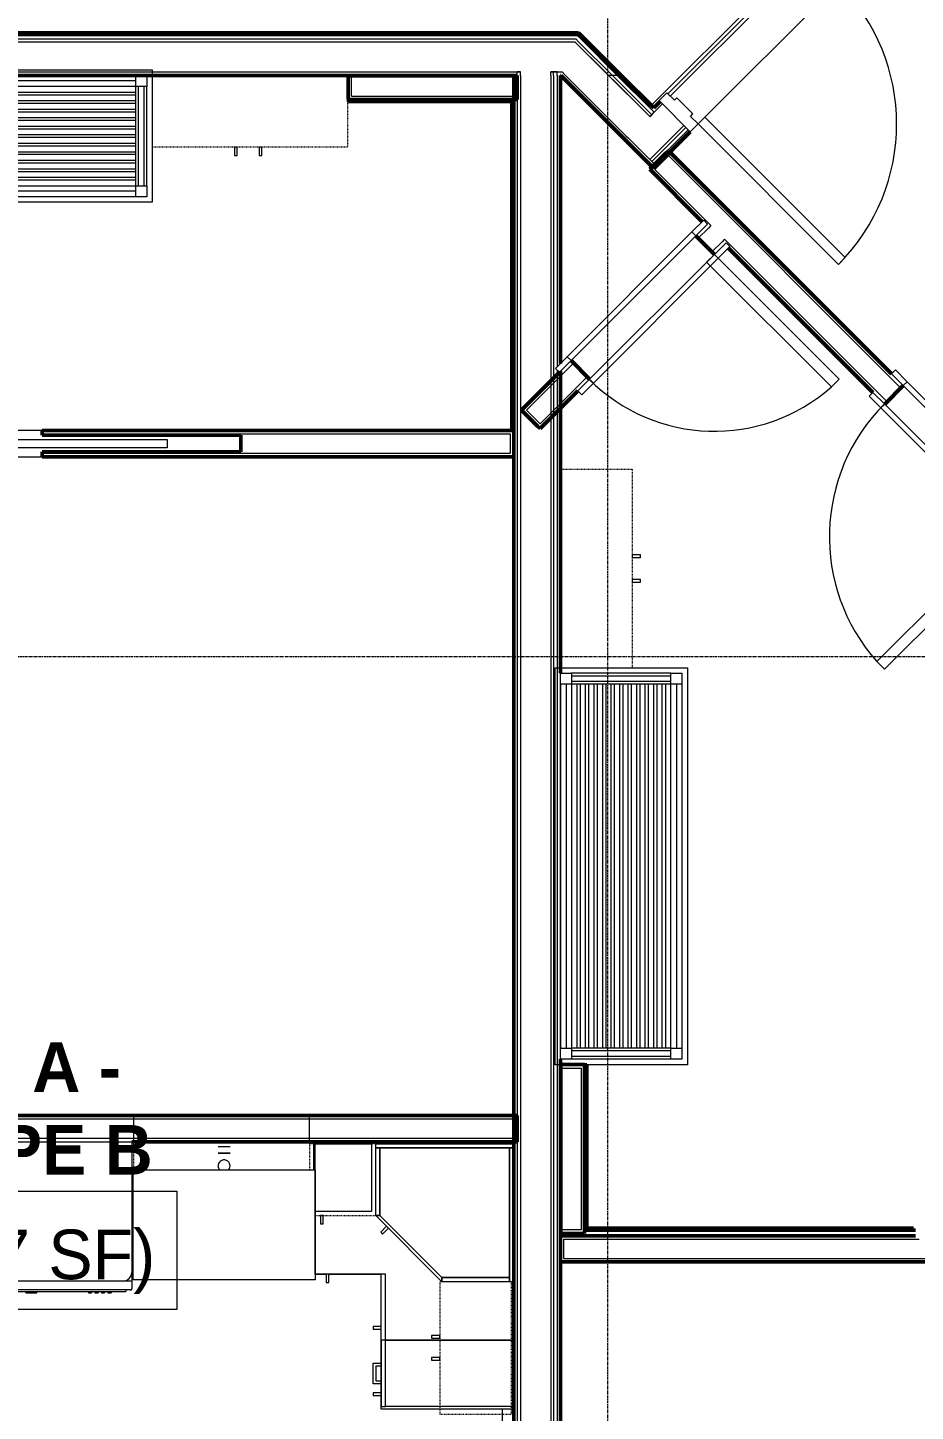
# Model space of a CAD drawing. Header units: inches. Extents: x -4235 to -464, y 9767 to 12359.
# Drawn here: x -2605.5 to -2444.6, y 11398.4 to 11649.3 of the extents above; entities that cross this region are included whole.
import ezdxf

# ---------------------------------------------------------------- set-up
doc = ezdxf.new("R2010")
doc.units = ezdxf.units.IN
doc.header["$MEASUREMENT"] = 0
doc.linetypes.add('Dash', pattern=[0.25, 0.125, -0.125])
doc.linetypes.add('Grid Line 1_2_', pattern=[0.875, 0.5, -0.125, 0.125, -0.125])
for name, color, linetype, lineweight in [('0-1', 7, 'Continuous', 5), ('0-2', 10, 'Continuous', 9), ('A-AREA-IDEN', 2, 'Continuous', 9), ('A-DOOR-1', 10, 'Continuous', 9), ('A-DOOR-2', 50, 'Continuous', 20), ('A-DOOR-FRAM-1', 10, 'Continuous', 9), ('A-DOOR-FRAM-2', 50, 'Continuous', 20), ('A-FLOR-3', 192, 'Continuous', 9), ('A-WALL-1', 7, 'Continuous', 50), ('A-WALL-2', 250, 'Continuous', 13), ('A-WALL-3', 10, 'Continuous', 9), ('A-WALL-4', 254, 'Continuous', 9), ('A-WALL-5', 113, 'Continuous', 9), ('I-WALL-1', 7, 'Continuous', 50), ('I-WALL-2', 10, 'Continuous', 9), ('I-WALL-3', 254, 'Continuous', 9), ('P-SANR-FIXT-1', 10, 'Continuous', 9), ('P-SANR-FIXT-2', 254, 'Continuous', 9), ('Q-CASE', 31, 'Continuous', 9), ('Q-CASE-1', 254, 'Continuous', 9), ('Q-CASE-2', 10, 'Continuous', 9), ('Q-CASE-3', 254, 'Dash', 9), ('Q-CASE-4', 10, 'Dash', 9), ('Q-SPCQ-1', 10, 'Continuous', 9), ('S-GRID-1', 1, 'Grid Line 1_2_', 9)]:
    doc.layers.add(name, color=color, linetype=linetype, lineweight=lineweight)
doc.styles.add('Century Gothic', font='ufonts.com_century-gothic.ttf', dxfattribs={"height": 9})
doc.styles.add('Century Gothic_B', font='GOTHICB.TTF', dxfattribs={"height": 9})

# ---------------------------------------------------------------- blocks, each defined once
blk = doc.blocks.new('Bath Vanity - Bath Vanity 72_-3150018-BACKGROUND - RCP - 2ND FLOOR')
at = {"layer": 'Q-CASE-1'}
for p, q in [((36.74, 5.75), (36.74, 5.38)), ((36.74, 5.34), (36.74, 1.01)), ((-35.26, 0), (-35.26, 1)), ((36.74, 1), (36.74, 0)), ((36.74, 0), (-35.26, 0))]:
    blk.add_line(p, q, dxfattribs=at)
at = {"layer": 'Q-CASE-2'}
for p, q in [((-35.26, 1), (-35.26, 24)), ((-35.26, 24), (36.74, 24)), ((-34.26, 21), (-34.26, 23)), ((-34.26, 23), (-32.26, 23)), ((-32.26, 23), (33.74, 23)), ((-32.26, 23), (-32.26, 21)), ((33.74, 21), (33.74, 23)), ((33.74, 23), (35.74, 23)), ((35.74, 23), (35.74, 21)), ((36.74, 24), (36.74, 5.75)), ((-34.26, 21), (-34.26, 3)), ((-32.26, 21), (-34.26, 21)), ((-33.76, 21), (-33.76, 3)), ((-32.76, 21), (-32.76, 3)), ((-32.26, 22), (33.74, 22)), ((33.74, 21), (-32.26, 21)), ((-32.26, 21), (-32.26, 3)), ((33.74, 21), (33.74, 3)), ((35.74, 21), (33.74, 21)), ((34.24, 21), (34.24, 3)), ((35.24, 21), (35.24, 3)), ((35.74, 21), (35.74, 3)), ((-32.26, 20), (33.74, 20)), ((33.74, 19.45), (-32.26, 19.45)), ((-32.26, 18.45), (33.74, 18.45)), ((33.74, 17.91), (-32.26, 17.91)), ((-32.26, 16.91), (33.74, 16.91)), ((33.74, 16.36), (-32.26, 16.36)), ((-32.26, 15.36), (33.74, 15.36)), ((33.74, 14.82), (-32.26, 14.82)), ((-32.26, 13.82), (33.74, 13.82)), ((33.74, 13.27), (-32.26, 13.27)), ((-32.26, 12.27), (33.74, 12.27)), ((33.74, 11.73), (-32.26, 11.73)), ((-32.26, 10.73), (33.74, 10.73)), ((33.74, 10.18), (-32.26, 10.18)), ((-32.26, 9.18), (33.74, 9.18)), ((33.74, 8.64), (-32.26, 8.64)), ((-32.26, 7.64), (33.74, 7.64)), ((33.74, 7.09), (-32.26, 7.09)), ((-32.26, 6.09), (33.74, 6.09)), ((33.74, 5.55), (-32.26, 5.55)), ((-34.26, 1), (-34.26, 3)), ((-34.26, 3), (-32.26, 3)), ((-32.26, 4.55), (33.74, 4.55)), ((33.74, 4), (-32.26, 4)), ((-32.26, 3), (33.74, 3)), ((-32.26, 3), (-32.26, 1)), ((33.74, 1), (33.74, 3)), ((33.74, 3), (35.74, 3)), ((35.74, 3), (35.74, 1)), ((-32.26, 1), (-34.26, 1)), ((-32.26, 2), (33.74, 2)), ((-32.26, 1), (33.74, 1)), ((35.74, 1), (33.74, 1))]:
    blk.add_line(p, q, dxfattribs=at)
blk = doc.blocks.new('SWING - SINGLE - FLUSH - 2-10 x 6-8 - PRIVACY-3199405-BACKGROUND - RCP - 2ND FLOOR')
at = {"layer": 'A-DOOR-1'}
blk.add_arc((17, -2.37), 34.07, 180, 266.6343, dxfattribs=at)
at = {"layer": 'A-DOOR-2'}
for p, q in [((15, -2.37), (15, -36.38)), ((17, -2.37), (15, -2.37)), ((17, -2.37), (17, -36.38)), ((17, -36.38), (15, -36.38))]:
    blk.add_line(p, q, dxfattribs=at)
at = {"layer": 'A-DOOR-FRAM-1'}
for p, q in [((-17, 3.38), (-20, 3.38)), ((-20, 3.38), (-20, 2.38)), ((17, 3.38), (-17, 3.38)), ((-17, 3.38), (-17, 2.38)), ((20, 3.38), (17, 3.38)), ((17, 3.38), (17, 2.38)), ((20, 3.38), (20, 2.38)), ((-20, 2.38), (-17, 2.38)), ((-17, 2.38), (17, 2.38)), ((17, 2.38), (20, 2.38)), ((-17, -2.37), (-20, -2.37)), ((-20, -3.37), (-20, -2.37)), ((17, -2.37), (-17, -2.37)), ((-17, -3.37), (-17, -2.37)), ((20, -2.37), (17, -2.37)), ((17, -3.37), (17, -2.37)), ((20, -3.37), (20, -2.37)), ((-20, -3.37), (-17, -3.37)), ((-17, -3.37), (17, -3.37)), ((17, -3.37), (20, -3.37))]:
    blk.add_line(p, q, dxfattribs=at)
blk = doc.blocks.new('SWING - SINGLE - FLUSH - 2-8 x 6-8 - PASSAGE-3199418-BACKGROUND - RCP - 2ND FLOOR')
at = {"layer": 'A-DOOR-1'}
blk.add_arc((16, -2.37), 32.07, 180, 266.4241, dxfattribs=at)
at = {"layer": 'A-DOOR-2'}
for p, q in [((14, -2.37), (14, -34.38)), ((16, -2.37), (14, -2.37)), ((16, -2.37), (16, -34.38)), ((16, -34.38), (14, -34.38))]:
    blk.add_line(p, q, dxfattribs=at)
at = {"layer": 'A-DOOR-FRAM-1'}
for p, q in [((-16, 3.38), (-19, 3.38)), ((-19, 3.38), (-19, 2.38)), ((16, 3.38), (-16, 3.38)), ((-16, 3.38), (-16, 2.38)), ((19, 3.38), (16, 3.38)), ((16, 3.38), (16, 2.38)), ((19, 3.38), (19, 2.38)), ((-19, 2.38), (-16, 2.38)), ((-16, 2.38), (16, 2.38)), ((16, 2.38), (19, 2.38)), ((-16, -2.37), (-19, -2.37)), ((-19, -3.37), (-19, -2.37)), ((16, -2.37), (-16, -2.37)), ((-16, -3.37), (-16, -2.37)), ((19, -2.37), (16, -2.37)), ((16, -3.37), (16, -2.37)), ((19, -3.37), (19, -2.37)), ((-19, -3.37), (-16, -3.37)), ((-16, -3.37), (16, -3.37)), ((16, -3.37), (19, -3.37))]:
    blk.add_line(p, q, dxfattribs=at)
blk = doc.blocks.new('300 Series Wall Hung Cabinet_326 - 36_-V79-BACKGROUND - RCP - 2ND FLOOR')
at = {"layer": 'Q-CASE-2'}
for p, q in [((-2.01, 14.69), (-2.5, 14.69)), ((-2.5, 14.69), (-2.5, 13.19)), ((-2.5, 13.19), (-2.01, 13.19)), ((-2.01, 13.19), (-2.01, 14.69)), ((2.49, 14.69), (2, 14.69)), ((2, 14.69), (2, 13.19)), ((2, 13.19), (2.49, 13.19)), ((2.49, 13.19), (2.49, 14.69))]:
    blk.add_line(p, q, dxfattribs=at)
at = {"layer": 'Q-CASE-3'}
blk.add_line((18, 0.19), (-18, 0.19), dxfattribs=at)
at = {"layer": 'Q-CASE-4'}
for p, q in [((-18, 0.19), (-18, 13.19)), ((-18, 13.19), (18, 13.19))]:
    blk.add_line(p, q, dxfattribs=at)
blk = doc.blocks.new('POCKET - FLUSH - 2-10 x 6-8-2882530-BACKGROUND - RCP - 2ND FLOOR')
at = {"layer": 'A-DOOR-2'}
for p, q in [((-39.67, -0.75), (-39.67, 0.75)), ((-39.67, 0.75), (-5.67, 0.75)), ((-5.67, 0.75), (-5.67, -0.75)), ((-5.67, -0.75), (-39.67, -0.75))]:
    blk.add_line(p, q, dxfattribs=at)
blk = doc.blocks.new('Range - 24_ x 30_-2806124-BACKGROUND - RCP - 2ND FLOOR')
at = {"layer": 'Q-SPCQ-1'}
blk.add_line((0, -22), (30, -22), dxfattribs=at)
for centre, radius, start, end in [((6.5, -6), 3.5, 360, 180), ((23.5, -6), 3, 0, 180), ((6.5, -6), 3.5, 180, 0), ((23.5, -6), 3, 180, 0), ((6.5, -16), 4.5, 0, 180), ((23.5, -16), 3, 360, 180), ((6.5, -16), 4.5, 180, 0), ((23.5, -16), 3, 180, 0)]:
    blk.add_arc(centre, radius, start, end, dxfattribs=at)
blk = doc.blocks.new('Dishwasher_15404 - 34_ counter-547918-BACKGROUND - RCP - 2ND FLOOR')
at = {"layer": 'Q-SPCQ-1'}
for p, q in [((0, 24), (23.68, 24)), ((0, 0), (0, 24)), ((23.68, 24), (25.25, 24)), ((25.25, 24), (26.68, 24)), ((25.25, 24), (25.25, 22.43)), ((26.87, 23.8), (26.87, 0.2)), ((26.87, 22.91), (27.12, 22.91)), ((27.12, 21.39), (27.12, 22.91)), ((25.25, 22.43), (25.25, 1.57)), ((27.12, 20.19), (27.12, 21.39)), ((27.12, 20.28), (27.37, 20.28)), ((27.12, 3.81), (27.12, 20.19)), ((27.37, 19.69), (27.37, 20.28)), ((27.12, 19.69), (27.37, 19.69)), ((27.12, 19.1), (27.37, 19.1)), ((27.12, 18.51), (27.37, 18.51)), ((27.12, 17.92), (27.37, 17.92)), ((27.37, 17.33), (27.37, 17.92)), ((27.37, 18.51), (27.37, 19.1)), ((27.12, 17.33), (27.37, 17.33)), ((27.12, 16.74), (27.37, 16.74)), ((27.12, 16.15), (27.37, 16.15)), ((27.37, 16.15), (27.37, 16.74)), ((27.37, 6.79), (27.12, 6.79)), ((27.37, 5.81), (27.37, 6.79)), ((27.37, 4.82), (27.37, 5.81)), ((27.12, 4.82), (27.37, 4.82)), ((27.12, 2.61), (27.12, 3.81)), ((27.12, 1.09), (27.12, 2.61)), ((23.68, 0), (0, 0)), ((25.25, 1.57), (25.25, 0)), ((26.87, 1.09), (27.12, 1.09)), ((25.25, 0), (23.68, 0)), ((26.68, 0), (25.25, 0))]:
    blk.add_line(p, q, dxfattribs=at)
for centre, radius, start, end in [((23.68, 22.43), 1.57, 360, 90), ((23.68, 22.43), 1.57, 32.077, 42.3359), ((23.68, 22.43), 1.57, 17.8182, 27.5266), ((23.68, 22.43), 1.57, 360, 13.6425), ((26.68, 23.8), 0.197, 360, 90), ((23.68, 1.57), 1.57, 270, 360), ((23.68, 1.57), 1.57, 317.6641, 327.923), ((23.68, 1.57), 1.57, 332.4734, 342.1818), ((23.68, 1.57), 1.57, 346.3575, 360), ((26.68, 0.2), 0.197, 270, 360), ((26.68, 0.2), 0.197, 270, 345)]:
    blk.add_arc(centre, radius, start, end, dxfattribs=at)
blk = doc.blocks.new('Single Door 1 Drawer 211 - 211 Base Cabinet Single Door1 Drawer 12_-2706434-BACKGROUND - RCP - 2ND FLOOR')
at = {"layer": 'Q-CASE-2'}
for p, q in [((-11.26, -23.25), (-11.26, 0)), ((-11.26, 0), (0.74, 0)), ((0.74, 0), (0.74, -23.25)), ((-11.26, -23.25), (-11.26, -24)), ((0.74, -23.25), (-11.26, -23.25)), ((-11.26, -24), (0.74, -24)), ((-6.64, -24), (-7.14, -24)), ((-7.14, -25.5), (-7.14, -24)), ((-6.64, -25), (-6.64, -24)), ((-6.64, -25), (-3.89, -25)), ((-3.89, -25), (-3.89, -24)), ((-3.89, -24), (-3.39, -24)), ((-3.39, -24), (-3.39, -25.5)), ((-1.27, -24), (-1.76, -24)), ((-1.76, -24), (-1.76, -25.5)), ((-1.27, -25.5), (-1.27, -24)), ((0.74, -24), (0.74, -23.25)), ((-3.39, -25.5), (-7.14, -25.5)), ((-1.76, -25.5), (-1.27, -25.5))]:
    blk.add_line(p, q, dxfattribs=at)
blk = doc.blocks.new('Base Cabinet Corner 197 - Base Cabinet Corner 197-2565125-BACKGROUND - RCP - 2ND FLOOR')
at = {"layer": 'Q-CASE-2'}
for p, q in [((-23.26, 0), (12.74, 0)), ((-23.26, -36), (-23.26, 0)), ((12.74, 0), (12.74, -24)), ((0.74, -23.25), (0.74, -36)), ((12.74, -23.25), (0.74, -23.25)), ((0.74, -23.25), (0.74, -24)), ((0.74, -24), (0.74, -36)), ((12.74, -24), (0.74, -24)), ((10.73, -24), (10.24, -24)), ((10.24, -24), (10.24, -25.5)), ((10.73, -25.5), (10.73, -24)), ((10.24, -25.5), (10.73, -25.5)), ((2.23, -33.51), (0.73, -33.51)), ((0.73, -33.51), (0.73, -34)), ((0.73, -34), (2.23, -34)), ((2.23, -34), (2.23, -33.51)), ((0.74, -36), (-23.26, -36))]:
    blk.add_line(p, q, dxfattribs=at)
blk = doc.blocks.new('308 - 308 x 24_-V115-BACKGROUND - RCP - 2ND FLOOR')
at = {"layer": 'Q-CASE'}
for p, q in [((0, -25.19), (-12, -13.19)), ((-12, -13.19), (-11.25, -13.19)), ((-11.25, -13.19), (0, -24.44)), ((0, -24.44), (0, -25.19))]:
    blk.add_line(p, q, dxfattribs=at)
at = {"layer": 'Q-CASE-1'}
for p, q in [((-12, -0.94), (-12, -0.19)), ((-12, -3.31), (-12, -0.94)), ((-12, -0.94), (-11.25, -0.94)), ((12.62, -0.94), (-12, -0.94)), ((-11.25, -3.2), (-11.25, -0.94)), ((-11.25, -0.94), (12.25, -0.94)), ((-11.25, -0.94), (-11.25, -3.2)), ((12.25, -0.94), (12.25, -24.44)), ((12.25, -25.19), (12.25, -0.94)), ((12.25, -0.94), (12.62, -0.94)), ((-12, -13.19), (-12, -3.33)), ((-11.25, -13.19), (-11.25, -3.27)), ((-11.25, -3.27), (-11.25, -13.19)), ((-11.25, -13.19), (-12, -13.19)), ((0, -24.44), (-11.25, -13.19)), ((-10.05, -15.14), (-11.11, -16.2)), ((-11.11, -16.2), (-10.76, -16.55)), ((-10.76, -16.55), (-9.7, -15.49)), ((12.25, -24.44), (0, -24.44)), ((0, -25.19), (0, -24.44)), ((0, -24.44), (12.25, -24.44)), ((12.25, -24.44), (12.25, -25.19)), ((12.25, -25.19), (0, -25.19)), ((12.62, -25.19), (12.25, -25.19))]:
    blk.add_line(p, q, dxfattribs=at)
at = {"layer": 'Q-CASE-2'}
for p, q in [((-12, -0.19), (10.32, -0.19)), ((10.37, -0.19), (12.62, -0.19)), ((12.62, -0.19), (13, -0.19)), ((12.62, -0.94), (13, -0.94)), ((13, -0.94), (12.62, -0.94)), ((13, -0.19), (13, -0.94)), ((13, -0.94), (13, -25.19)), ((13, -25.19), (12.62, -25.19))]:
    blk.add_line(p, q, dxfattribs=at)
blk = doc.blocks.new('300 Series Wall Hung Cabinet_302 - 24_ X 24_-2588623-BACKGROUND - RCP - 2ND FLOOR')
at = {"layer": 'Q-CASE-3'}
for p, q in [((12, -4.87), (12, -0.19)), ((11.6, -13.19), (11.85, -13.19))]:
    blk.add_line(p, q, dxfattribs=at)
at = {"layer": 'Q-CASE-4'}
blk.add_line((12, -0.19), (11.6, -0.19), dxfattribs=at)
blk = doc.blocks.new('300 Series Wall Hung Cabinet_301 - 12_ x 24_-2732593-BACKGROUND - RCP - 2ND FLOOR')
at = {"layer": 'Q-CASE-1'}
for p, q in [((-5.25, -4.87), (-5.25, -0.19)), ((5.25, -0.19), (5.25, -3.41)), ((5.25, -3.44), (5.25, -12.44)), ((5.25, -12.44), (-5, -12.44)), ((-3.51, -13.19), (-4, -13.19)), ((-4, -13.19), (-4, -14.69)), ((-4, -14.69), (-3.51, -14.69)), ((-3.51, -14.69), (-3.51, -13.19))]:
    blk.add_line(p, q, dxfattribs=at)
at = {"layer": 'Q-CASE-2'}
blk.add_line((-5.25, -0.19), (5.25, -0.19), dxfattribs=at)
at = {"layer": 'Q-CASE-3'}
for p, q in [((-6, -0.19), (-6, -4.87)), ((6, -3.31), (6, -0.19)), ((6, -13.19), (6, -3.33)), ((-5, -13.19), (6, -13.19))]:
    blk.add_line(p, q, dxfattribs=at)
at = {"layer": 'Q-CASE-4'}
blk.add_line((6, -0.19), (-6, -0.19), dxfattribs=at)
blk = doc.blocks.new('kitchen_faucet_14143 - kitchen_faucet_14143-V116-BACKGROUND - RCP - 2ND FLOOR')
at = {"layer": 'P-SANR-FIXT-2'}
for p, q in [((2.26, 0.94), (2.26, 1.08)), ((2.26, 0.54), (2.26, 0.94)), ((2.26, 0), (2.26, 0.54)), ((2.34, 1.08), (2.34, -1.08)), ((3.44, 0.94), (3.44, 1.08)), ((3.44, -1.08), (3.44, 0.94)), ((2.26, -1.08), (2.26, 0))]:
    blk.add_line(p, q, dxfattribs=at)
for start, end in [(30, 130.3805), (0, 30), (345, 360), (229.6195, 285), (285.1305, 315), (315, 345)]:
    blk.add_arc((0, 0), 1.08, start, end, dxfattribs=at)
blk = doc.blocks.new('Stainless Steel Farmhous Kitchen Sink - Stainless Steel Farmhous Kitchen Sink-2443921-BACKGROUND - RCP - 2ND FLOOR')
at = {"layer": 'P-SANR-FIXT-1'}
for p, q in [((-33, -22.2), (-33, -2.25)), ((-33, -2.25), (0, -2.25)), ((0, -2.25), (0, -22.2)), ((0, -22.2), (-33, -22.2))]:
    blk.add_line(p, q, dxfattribs=at)
blk = doc.blocks.new('300 Series Wall Hung Cabinet_302 - 24_ X 24_-V120-BACKGROUND - RCP - 2ND FLOOR')
at = {"layer": 'Q-CASE-1'}
for p, q in [((-1.76, -13.19), (-2.25, -13.19)), ((-2.25, -13.19), (-2.25, -14.69)), ((-2.25, -14.69), (-1.76, -14.69)), ((-1.76, -14.69), (-1.76, -13.19)), ((2.24, -13.19), (1.75, -13.19)), ((1.75, -13.19), (1.75, -14.69)), ((1.75, -14.69), (2.24, -14.69)), ((2.24, -14.69), (2.24, -13.19))]:
    blk.add_line(p, q, dxfattribs=at)
at = {"layer": 'Q-CASE-3'}
for p, q in [((-12, -0.19), (-12, -13.19)), ((12, -0.19), (11.13, -0.19)), ((-12, -13.19), (11.13, -13.19))]:
    blk.add_line(p, q, dxfattribs=at)
at = {"layer": 'Q-CASE-4'}
for p, q in [((11.13, -0.19), (-12, -0.19)), ((12, -13.19), (12, -0.19)), ((11.13, -13.19), (12, -13.19))]:
    blk.add_line(p, q, dxfattribs=at)
blk = doc.blocks.new('Bath Vanity - Bath Vanity 60_-V121-BACKGROUND - RCP - 2ND FLOOR')
at = {"layer": 'Q-CASE-1'}
for p, q in [((-29.26, 0), (-29.26, 1)), ((30.74, 1), (30.74, 0.37)), ((30.74, 0.37), (30.74, 0)), ((30.74, 0), (-29.26, 0))]:
    blk.add_line(p, q, dxfattribs=at)
at = {"layer": 'Q-CASE-2'}
for p, q in [((-29.26, 1), (-29.26, 24)), ((-29.26, 24), (30.74, 24)), ((-28.26, 21), (-28.26, 23)), ((-28.26, 23), (-26.26, 23)), ((-26.26, 23), (27.74, 23)), ((-26.26, 23), (-26.26, 21)), ((27.74, 21), (27.74, 23)), ((27.74, 23), (29.74, 23)), ((29.74, 23), (29.74, 21)), ((30.74, 24), (30.74, 1)), ((-28.26, 21), (-28.26, 3)), ((-26.26, 21), (-28.26, 21)), ((-27.76, 21), (-27.76, 3)), ((-26.76, 21), (-26.76, 3)), ((-26.26, 22), (27.74, 22)), ((27.74, 21), (-26.26, 21)), ((-26.26, 21), (-26.26, 3)), ((27.74, 21), (27.74, 3)), ((29.74, 21), (27.74, 21)), ((28.24, 21), (28.24, 3)), ((29.24, 21), (29.24, 3)), ((29.74, 21), (29.74, 3)), ((-26.26, 20), (27.74, 20)), ((27.74, 19.45), (-26.26, 19.45)), ((-26.26, 18.45), (27.74, 18.45)), ((27.74, 17.91), (-26.26, 17.91)), ((-26.26, 16.91), (27.74, 16.91)), ((27.74, 16.36), (-26.26, 16.36)), ((-26.26, 15.36), (27.74, 15.36)), ((27.74, 14.82), (-26.26, 14.82)), ((-26.26, 13.82), (27.74, 13.82)), ((27.74, 13.27), (-26.26, 13.27)), ((-26.26, 12.27), (27.74, 12.27)), ((27.74, 11.73), (-26.26, 11.73)), ((-26.26, 10.73), (27.74, 10.73)), ((27.74, 10.18), (-26.26, 10.18)), ((-26.26, 9.18), (27.74, 9.18)), ((27.74, 8.64), (-26.26, 8.64)), ((-26.26, 7.64), (27.74, 7.64)), ((27.74, 7.09), (-26.26, 7.09)), ((-26.26, 6.09), (27.74, 6.09)), ((27.74, 5.55), (-26.26, 5.55)), ((-28.26, 1), (-28.26, 3)), ((-28.26, 3), (-26.26, 3)), ((-26.26, 4.55), (27.74, 4.55)), ((27.74, 4), (-26.26, 4)), ((-26.26, 3), (27.74, 3)), ((-26.26, 3), (-26.26, 1)), ((27.74, 1), (27.74, 3)), ((27.74, 3), (29.74, 3)), ((29.74, 3), (29.74, 1)), ((-26.26, 1), (-28.26, 1)), ((-26.26, 2), (27.74, 2)), ((-26.26, 1), (27.74, 1)), ((29.74, 1), (27.74, 1))]:
    blk.add_line(p, q, dxfattribs=at)
blk = doc.blocks.new('300 Series Wall Hung Cabinet_326 - 36_-V96-BACKGROUND - RCP - 2ND FLOOR')
at = {"layer": 'Q-CASE-2'}
for p, q in [((-2.01, 14.69), (-2.5, 14.69)), ((-2.5, 14.69), (-2.5, 13.19)), ((-2.5, 13.19), (-2.01, 13.19)), ((-2.01, 13.19), (-2.01, 14.69)), ((2.49, 14.69), (2, 14.69)), ((2, 14.69), (2, 13.19)), ((2, 13.19), (2.49, 13.19)), ((2.49, 13.19), (2.49, 14.69))]:
    blk.add_line(p, q, dxfattribs=at)
at = {"layer": 'Q-CASE-4'}
for p, q in [((-18, 0.19), (-18, 13.19)), ((-18, 13.19), (17.37, 13.19)), ((17.37, 0.19), (-18, 0.19))]:
    blk.add_line(p, q, dxfattribs=at)
blk = doc.blocks.new('CTR - 1st Phase - Unit Layouts_rvt-1-BACKGROUND - RCP - 2ND FLOOR')
at = {"layer": 'A-WALL-1'}
for p, q in [((-2547.37, 11640.36), (-2547.37, 11640.61)), ((-2547.37, 11640.61), (-2516.75, 11640.61)), ((-2516.75, 11640.61), (-2516.75, 11640.36)), ((-2547.37, 11636.86), (-2547.37, 11640.36)), ((-2516.75, 11640.36), (-2516.75, 11636.86)), ((-2547.37, 11636.23), (-2547.37, 11636.86)), ((-2516.75, 11636.23), (-2547.37, 11636.23)), ((-2547.34, 11635.86), (-2547.34, 11636.23)), ((-2547.34, 11636.23), (-2517.71, 11636.23)), ((-2517.71, 11635.86), (-2547.34, 11635.86)), ((-2517.71, 11636.23), (-2517.34, 11636.23)), ((-2517.71, 11576.61), (-2517.71, 11635.86)), ((-2517.34, 11636.23), (-2517.34, 11576.23)), ((-2516.75, 11636.86), (-2516.75, 11636.23)), ((-2492.25, 11624.03), (-2489.77, 11626.51)), ((-2489.77, 11626.51), (-2489.33, 11626.95)), ((-2489.33, 11626.95), (-2448.87, 11586.49)), ((-2492.69, 11623.59), (-2492.25, 11624.03)), ((-2483.19, 11614.09), (-2492.69, 11623.59)), ((-2480.98, 11608.17), (-2484.34, 11611.53)), ((-2452.23, 11583.13), (-2478.42, 11609.32)), ((-2506.97, 11588.9), (-2503.61, 11585.54)), ((-2515.95, 11579.91), (-2509.09, 11586.78)), ((-2505.73, 11583.42), (-2512.59, 11576.56)), ((-2446.75, 11584.37), (-2450.11, 11581.01)), ((-2515.51, 11579.47), (-2515.95, 11579.91)), ((-2513.03, 11577), (-2515.51, 11579.47)), ((-2602.83, 11575.36), (-2602.83, 11576.23)), ((-2602.83, 11576.23), (-2517.37, 11576.23)), ((-2566.83, 11575.36), (-2602.83, 11575.36)), ((-2566.83, 11572.36), (-2566.83, 11575.36)), ((-2517.34, 11576.23), (-2517.71, 11576.23)), ((-2517.37, 11576.23), (-2517.37, 11575.61)), ((-2517.37, 11575.61), (-2517.37, 11572.11)), ((-2512.59, 11576.56), (-2513.03, 11577)), ((-2602.83, 11571.48), (-2602.83, 11572.36)), ((-2602.83, 11572.36), (-2566.83, 11572.36)), ((-2517.37, 11571.48), (-2602.83, 11571.48)), ((-2517.37, 11572.11), (-2517.37, 11571.48)), ((-2508.87, 11430.61), (-2508.87, 11461.24)), ((-2508.87, 11461.24), (-2508.62, 11461.24)), ((-2508.62, 11461.24), (-2505.12, 11461.24)), ((-2505.12, 11461.24), (-2504.5, 11461.24)), ((-2504.5, 11461.24), (-2504.5, 11430.61)), ((-2504.5, 11431.58), (-2504.5, 11461.2)), ((-2504.5, 11461.2), (-2504.12, 11461.2)), ((-2504.12, 11461.2), (-2504.12, 11431.58)), ((-2640.83, 11451.98), (-2516.75, 11451.98)), ((-2516.75, 11451.98), (-2516.75, 11451.36)), ((-2516.75, 11451.36), (-2516.75, 11447.86)), ((-2516.75, 11447.23), (-2586.62, 11447.23)), ((-2516.75, 11447.86), (-2516.75, 11447.23)), ((-2508.62, 11430.61), (-2508.87, 11430.61)), ((-2508.87, 11429.58), (-2508.87, 11430.2)), ((-2508.87, 11430.2), (-2444.5, 11430.2)), ((-2505.12, 11430.61), (-2508.62, 11430.61)), ((-2504.5, 11430.61), (-2505.12, 11430.61)), ((-2504.5, 11431.2), (-2504.5, 11431.58)), ((-2444.5, 11431.2), (-2504.5, 11431.2)), ((-2504.12, 11431.58), (-2444.87, 11431.58)), ((-2508.87, 11426.08), (-2508.87, 11429.58)), ((-2508.87, 11425.45), (-2508.87, 11426.08)), ((-2441.12, 11425.45), (-2508.87, 11425.45))]:
    blk.add_line(p, q, dxfattribs=at)
at = {"layer": 'A-WALL-2'}
for p, q in [((-2546.75, 11640.36), (-2547.37, 11640.36)), ((-2547.37, 11640.36), (-2546.75, 11640.36)), ((-2546.75, 11636.86), (-2546.75, 11640.36)), ((-2546.75, 11640.36), (-2517.37, 11640.36)), ((-2517.37, 11640.36), (-2517.37, 11636.86)), ((-2516.75, 11640.36), (-2517.37, 11640.36)), ((-2517.37, 11640.36), (-2516.75, 11640.36)), ((-2546.75, 11636.86), (-2517.37, 11636.86)), ((-2491.81, 11623.59), (-2489.33, 11626.07)), ((-2447.19, 11583.92), (-2489.33, 11626.07)), ((-2481.6, 11613.38), (-2491.81, 11623.59)), ((-2483.9, 11611.08), (-2482.04, 11612.94)), ((-2481.6, 11613.38), (-2482.04, 11612.94)), ((-2481.42, 11608.61), (-2479.56, 11610.47)), ((-2479.12, 11610.91), (-2479.56, 11610.47)), ((-2449.66, 11581.45), (-2479.12, 11610.91)), ((-2515.07, 11579.91), (-2506.52, 11588.46)), ((-2512.59, 11577.44), (-2504.05, 11585.98)), ((-2512.59, 11577.44), (-2515.07, 11579.91)), ((-2602.83, 11575.61), (-2518, 11575.61)), ((-2518, 11575.61), (-2518, 11572.11)), ((-2602.83, 11572.11), (-2518, 11572.11)), ((-2508.62, 11461.24), (-2508.62, 11460.61)), ((-2508.62, 11461.24), (-2508.62, 11460.61)), ((-2508.62, 11460.61), (-2508.62, 11431.24)), ((-2508.62, 11460.61), (-2505.12, 11460.61)), ((-2505.12, 11460.61), (-2505.12, 11431.24)), ((-2517.37, 11451.36), (-2641.45, 11451.36)), ((-2517.37, 11451.36), (-2517.37, 11447.86)), ((-2517.37, 11447.86), (-2669.6, 11447.86)), ((-2508.62, 11431.24), (-2508.62, 11430.61)), ((-2508.62, 11431.24), (-2508.62, 11430.61)), ((-2505.12, 11431.24), (-2508.62, 11431.24)), ((-2508.25, 11426.08), (-2508.25, 11429.58)), ((-2508.25, 11429.58), (-2443.87, 11429.58)), ((-2508.25, 11426.08), (-2438.12, 11426.08))]:
    blk.add_line(p, q, dxfattribs=at)
at = {"layer": 'A-WALL-3'}
for p, q in [((-2484.34, 11611.53), (-2506.97, 11588.9)), ((-2503.61, 11585.54), (-2480.98, 11608.17)), ((-2422.71, 11560.32), (-2446.75, 11584.37)), ((-2450.11, 11581.01), (-2426.07, 11556.97)), ((-2602.83, 11576.23), (-2636.83, 11576.23)), ((-2636.83, 11571.48), (-2602.83, 11571.48)), ((-2517.37, 11451.98), (-2516.75, 11451.98)), ((-2516.75, 11451.98), (-2516.75, 11447.23)), ((-2586.22, 11447.23), (-2586.62, 11447.23)), ((-2554.37, 11447.23), (-2586.22, 11447.23)), ((-2517.37, 11447.23), (-2554.37, 11447.23)), ((-2516.75, 11447.23), (-2517.37, 11447.23))]:
    blk.add_line(p, q, dxfattribs=at)
at = {"layer": 'A-WALL-4'}
for p, q in [((-2480.98, 11608.17), (-2484.34, 11611.53)), ((-2503.61, 11585.54), (-2506.97, 11588.9)), ((-2450.11, 11581.01), (-2446.75, 11584.37)), ((-2602.83, 11576.23), (-2602.83, 11575.36)), ((-2602.83, 11575.36), (-2566.83, 11575.36)), ((-2566.83, 11575.36), (-2566.83, 11572.36)), ((-2566.83, 11572.36), (-2602.83, 11572.36)), ((-2602.83, 11572.36), (-2602.83, 11571.48)), ((-2634.22, 11451.98), (-2586.22, 11451.98)), ((-2586.22, 11451.98), (-2554.37, 11451.98)), ((-2586.22, 11447.23), (-2586.22, 11451.98)), ((-2586.22, 11447.23), (-2586.22, 11451.98)), ((-2554.37, 11451.98), (-2517.37, 11451.98)), ((-2554.37, 11447.23), (-2554.37, 11451.98)), ((-2554.37, 11447.23), (-2554.37, 11451.98))]:
    blk.add_line(p, q, dxfattribs=at)
at = {"layer": 'A-WALL-5'}
for p, q in [((-2508.87, 11532.2), (-2508.87, 11533.2)), ((-2508.87, 11533.2), (-2485.87, 11533.2)), ((-2485.87, 11533.2), (-2485.87, 11461.2)), ((-2508.87, 11462.2), (-2508.87, 11532.2)), ((-2508.87, 11461.24), (-2508.87, 11462.2)), ((-2504.53, 11461.2), (-2508.86, 11461.2)), ((-2504.12, 11461.2), (-2504.5, 11461.2)), ((-2485.87, 11461.2), (-2504.12, 11461.2)), ((-2586.62, 11447.23), (-2517.37, 11447.23)), ((-2517.37, 11447.23), (-2586.62, 11447.23)), ((-2517.37, 11447.23), (-2517.37, 11398.73)), ((-2517.37, 11447.23), (-2517.37, 11398.73)), ((-2586.37, 11423.23), (-2586.62, 11423.23)), ((-2586.62, 11423.23), (-2586.37, 11423.23)), ((-2551.37, 11423.23), (-2553.37, 11423.23)), ((-2553.37, 11423.23), (-2551.37, 11423.23)), ((-2541.37, 11423.23), (-2550.89, 11423.23)), ((-2550.89, 11423.23), (-2541.37, 11423.23)), ((-2541.37, 11413.73), (-2541.37, 11423.23)), ((-2541.37, 11413.73), (-2541.37, 11423.23)), ((-2541.37, 11413.24), (-2541.37, 11413.73)), ((-2541.37, 11407.11), (-2541.37, 11413.24)), ((-2541.37, 11407.11), (-2541.37, 11413.24)), ((-2541.37, 11406.61), (-2541.37, 11407.11)), ((-2541.37, 11403.86), (-2541.37, 11406.61)), ((-2541.37, 11403.86), (-2541.37, 11406.61)), ((-2541.37, 11403.36), (-2541.37, 11403.86)), ((-2541.37, 11401.73), (-2541.37, 11403.36)), ((-2541.37, 11401.73), (-2541.37, 11403.36)), ((-2541.37, 11401.24), (-2541.37, 11401.73)), ((-2541.37, 11398.73), (-2541.37, 11401.24)), ((-2541.37, 11398.73), (-2541.37, 11401.24)), ((-2517.37, 11398.73), (-2541.37, 11398.73)), ((-2517.37, 11398.73), (-2541.37, 11398.73))]:
    blk.add_line(p, q, dxfattribs=at)
at = {"layer": '0-2'}
for name, p, rotation in [('Bath Vanity - Bath Vanity 60_-V121-BACKGROUND - RCP - 2ND FLOOR', (-2612.14, 11641.61), 180), ('300 Series Wall Hung Cabinet_326 - 36_-V96-BACKGROUND - RCP - 2ND FLOOR', (-2565.5, 11640.8), 180), ('SWING - SINGLE - FLUSH - 2-8 x 6-8 - PASSAGE-3199418-BACKGROUND - RCP - 2ND FLOOR', (-2493.97, 11598.53), 44.99999999996773), ('SWING - SINGLE - FLUSH - 2-10 x 6-8 - PRIVACY-3199405-BACKGROUND - RCP - 2ND FLOOR', (-2436.41, 11570.67), 314.9999999999997), ('POCKET - FLUSH - 2-10 x 6-8-2882530-BACKGROUND - RCP - 2ND FLOOR', (-2619.83, 11573.86), 180), ('300 Series Wall Hung Cabinet_326 - 36_-V79-BACKGROUND - RCP - 2ND FLOOR', (-2509.06, 11551.2), 270.0000000000096), ('Bath Vanity - Bath Vanity 72_-3150018-BACKGROUND - RCP - 2ND FLOOR', (-2509.87, 11497.94), 269.9999999999928), ('Dishwasher_15404 - 34_ counter-547918-BACKGROUND - RCP - 2ND FLOOR', (-2610.62, 11447.23), 270.0000000001401), ('Base Cabinet Corner 197 - Base Cabinet Corner 197-2565125-BACKGROUND - RCP - 2ND FLOOR', (-2517.37, 11423.97), 269.9999999999569), ('kitchen_faucet_14143 - kitchen_faucet_14143-V116-BACKGROUND - RCP - 2ND FLOOR', (-2569.87, 11442.87), 90.00000000005619), ('300 Series Wall Hung Cabinet_302 - 24_ X 24_-V120-BACKGROUND - RCP - 2ND FLOOR', (-2517.56, 11409.86), 270.0000000000029), ('Single Door 1 Drawer 211 - 211 Base Cabinet Single Door1 Drawer 12_-2706434-BACKGROUND - RCP - 2ND FLOOR', (-2517.37, 11399.97), 269.9999999999575), ('Range - 24_ x 30_-2806124-BACKGROUND - RCP - 2ND FLOOR', (-2541.37, 11368.73), 90.00000000012778)]:
    blk.add_blockref(name, p, dxfattribs=dict(at, rotation=rotation))
for name, p in [('300 Series Wall Hung Cabinet_302 - 24_ X 24_-2588623-BACKGROUND - RCP - 2ND FLOOR', (-2598.22, 11447.05)), ('300 Series Wall Hung Cabinet_301 - 12_ x 24_-2732593-BACKGROUND - RCP - 2ND FLOOR', (-2548.37, 11447.05)), ('308 - 308 x 24_-V115-BACKGROUND - RCP - 2ND FLOOR', (-2530.37, 11447.05)), ('Stainless Steel Farmhous Kitchen Sink - Stainless Steel Farmhous Kitchen Sink-2443921-BACKGROUND - RCP - 2ND FLOOR', (-2553.37, 11444.42))]:
    blk.add_blockref(name, p, dxfattribs=at)
blk = doc.blocks.new('HOLLOW METAL - UNIT DOOR-2191978-BACKGROUND - RCP - 2ND FLOOR')
at = {"layer": 'A-DOOR-1'}
blk.add_arc((18, 4.125), 36, 90, 180, dxfattribs=at)
at = {"layer": 'A-DOOR-2'}
for p, q in [((18, 40.125), (16.25, 40.125)), ((16.25, 40.125), (16.25, 4.125)), ((18, 4.125), (18, 40.125)), ((16.25, 4.125), (18, 4.125))]:
    blk.add_line(p, q, dxfattribs=at)
at = {"layer": 'A-DOOR-FRAM-2'}
for p, q in [((-18, 4.125), (-20, 4.125)), ((-20, 4.125), (-20, -3.875)), ((-18, 2.1875), (-18, 4.125)), ((18, 4.125), (18, 2.1875)), ((20, 4.125), (18, 4.125)), ((20, -3.875), (20, 4.125)), ((-17.375, 2.1875), (-18, 2.1875)), ((-17.375, -1.9375), (-17.375, 2.1875)), ((18, 2.1875), (17.375, 2.1875)), ((17.375, 2.1875), (17.375, -1.9375)), ((-18, -3.875), (-18, -1.9375)), ((-18, -1.9375), (-17.375, -1.9375)), ((17.375, -1.9375), (18, -1.9375)), ((18, -1.9375), (18, -3.875)), ((-20, -3.875), (-18, -3.875)), ((18, -3.875), (20, -3.875))]:
    blk.add_line(p, q, dxfattribs=at)
blk = doc.blocks.new('CTR - 1st Phase - Common Walls_rvt-1-BACKGROUND - RCP - 2ND FLOOR')
at = {"layer": 'A-WALL-2'}
for p, q in [((-2643.35, 11647.86), (-2505.83, 11647.86)), ((-2643.35, 11647.24), (-2506.09, 11647.24)), ((-2643.35, 11646.74), (-2506.29, 11646.74)), ((-2500.79, 11641.24), (-2506.29, 11646.74)), ((-2505.59, 11646.74), (-2506.09, 11647.24)), ((-2505.2, 11647.24), (-2505.83, 11647.86)), ((-2499.46, 11640.61), (-2505.59, 11646.74)), ((-2498.58, 11640.61), (-2505.2, 11647.24)), ((-2643.35, 11641.24), (-2516.75, 11641.24)), ((-2516.75, 11641.24), (-2516.12, 11641.24)), ((-2516.75, 11640.61), (-2516.75, 11641.24)), ((-2516.12, 11641.24), (-2516.75, 11641.24)), ((-2516.75, 11640.61), (-2516.75, 11255.64)), ((-2516.12, 11640.61), (-2516.12, 11641.24)), ((-2516.12, 11640.61), (-2516.12, 11255.64)), ((-2510.62, 11641.24), (-2510.12, 11641.24)), ((-2510.62, 11640.61), (-2510.62, 11641.24)), ((-2510.12, 11641.24), (-2510.62, 11641.24)), ((-2510.62, 11640.61), (-2510.62, 11255.64)), ((-2510.12, 11641.24), (-2509.5, 11641.24)), ((-2510.12, 11640.61), (-2510.12, 11641.24)), ((-2509.5, 11641.24), (-2510.12, 11641.24)), ((-2510.12, 11640.61), (-2510.12, 11255.64)), ((-2509.5, 11641.24), (-2508.57, 11641.24)), ((-2509.5, 11640.61), (-2509.5, 11641.24)), ((-2509.5, 11640.61), (-2509.5, 11587.78)), ((-2507.95, 11640.61), (-2508.57, 11641.24)), ((-2497.02, 11629.69), (-2507.95, 11640.61)), ((-2500.17, 11640.61), (-2500.79, 11641.24)), ((-2493.13, 11633.58), (-2500.17, 11640.61)), ((-2492.78, 11633.93), (-2499.46, 11640.61)), ((-2492.34, 11634.38), (-2498.58, 11640.61)), ((-2491.9, 11633.93), (-2490.39, 11635.44)), ((-2493.13, 11633.58), (-2492.69, 11633.14)), ((-2492.78, 11633.93), (-2492.34, 11633.49)), ((-2492.69, 11633.14), (-2492.34, 11633.49)), ((-2492.69, 11633.14), (-2492.34, 11633.49)), ((-2492.34, 11634.38), (-2491.9, 11633.93)), ((-2492.34, 11633.49), (-2491.9, 11633.93)), ((-2492.34, 11633.49), (-2491.9, 11633.93)), ((-2492.69, 11625.36), (-2486.5, 11631.55)), ((-2492.34, 11625.01), (-2486.15, 11631.19)), ((-2491.9, 11624.56), (-2485.71, 11630.75)), ((-2497.02, 11629.69), (-2496.58, 11629.25)), ((-2496.58, 11629.25), (-2492.69, 11625.36)), ((-2492.69, 11625.36), (-2492.34, 11625.01)), ((-2492.34, 11625.01), (-2491.9, 11624.56)), ((-2509.5, 11587.19), (-2509.5, 11255.64))]:
    blk.add_line(p, q, dxfattribs=at)
at = {"layer": 'I-WALL-1'}
for p, q in [((-2643.35, 11648.36), (-2505.62, 11648.36)), ((-2505.62, 11648.36), (-2505.12, 11647.86)), ((-2505.12, 11647.86), (-2497.87, 11640.61)), ((-2517.37, 11640.61), (-2643.35, 11640.61)), ((-2517.37, 11255.64), (-2517.37, 11640.61)), ((-2508.83, 11640.61), (-2508.87, 11640.61)), ((-2508.87, 11640.61), (-2508.87, 11588.4)), ((-2497.46, 11629.25), (-2508.83, 11640.61)), ((-2497.87, 11640.61), (-2491.98, 11634.73)), ((-2491.98, 11634.73), (-2490.84, 11635.88)), ((-2485.36, 11630.4), (-2491.98, 11623.77)), ((-2492.34, 11624.12), (-2497.46, 11629.25)), ((-2491.98, 11623.77), (-2492.34, 11624.12)), ((-2508.87, 11586.99), (-2508.87, 11532.2)), ((-2508.87, 11462.2), (-2508.87, 11255.64))]:
    blk.add_line(p, q, dxfattribs=at)
at = {"layer": 'I-WALL-2'}
for p, q in [((-2463.97, 11662.75), (-2489.42, 11637.29)), ((-2482.7, 11633.05), (-2458.49, 11657.27)), ((-2497.87, 11640.61), (-2500.17, 11640.61)), ((-2497.87, 11640.61), (-2500.17, 11640.61)), ((-2490.84, 11635.88), (-2485.36, 11630.4))]:
    blk.add_line(p, q, dxfattribs=at)
at = {"layer": 'I-WALL-3'}
for p, q in [((-2489.42, 11637.29), (-2463.97, 11662.75)), ((-2643.35, 11648.36), (-2505.62, 11648.36)), ((-2497.87, 11640.61), (-2505.62, 11648.36)), ((-2497.87, 11640.61), (-2491.98, 11634.73)), ((-2491.98, 11634.73), (-2490.84, 11635.88))]:
    blk.add_line(p, q, dxfattribs=at)
at = {"layer": '0-2', "rotation": 225.0000000000052}
blk.add_blockref('HOLLOW METAL - UNIT DOOR-2191978-BACKGROUND - RCP - 2ND FLOOR', (-2474.13, 11647.46), dxfattribs=at)

msp = doc.modelspace()

# ---------------------------------------------------------------- linework, layer by layer
at = {"layer": 'A-AREA-IDEN', "flags": 128}
msp.add_lwpolyline([(-2662.94, 11438.31), (-2578.44, 11438.31), (-2578.44, 11416.81), (-2662.94, 11416.81)], close=True, dxfattribs=at)
at = {"layer": 'A-FLOR-3'}
for p, q in [((-2465.56, 11662.04), (-2492.69, 11634.91)), ((-2488.98, 11636.85), (-2463.52, 11662.31)), ((-2505.77, 11647.99), (-2650.72, 11647.99)), ((-2505.22, 11647.44), (-2505.77, 11647.99)), ((-2643.97, 11646.74), (-2506.29, 11646.74)), ((-2506.29, 11646.74), (-2492.69, 11633.14)), ((-2492.69, 11634.91), (-2505.18, 11647.4)), ((-2492.69, 11633.14), (-2490.39, 11635.44))]:
    msp.add_line(p, q, dxfattribs=at)
at = {"layer": 'S-GRID-1'}
for p, q in [((-2500.32, 9836.18), (-2500.32, 12309.48)), ((-464.45, 11535.19), (-4185.7, 11535.19))]:
    msp.add_line(p, q, dxfattribs=at)

# ---------------------------------------------------------------- block references
at = {"layer": '0-1'}
for name in ['CTR - 1st Phase - Unit Layouts_rvt-1-BACKGROUND - RCP - 2ND FLOOR', 'CTR - 1st Phase - Common Walls_rvt-1-BACKGROUND - RCP - 2ND FLOOR']:
    msp.add_blockref(name, (0, 0), dxfattribs=at)

# ---------------------------------------------------------------- texts
at = {"layer": 'A-AREA-IDEN', "char_height": 9, "attachment_point": 1}
for s, insert, width, style in [('STUDIO A -', (-2653.44, 11465.28), 79.083, 'Century Gothic_B'), ('ADA TYPE B', (-2655.69, 11450.28), 84.537, 'Century Gothic_B'), ('214 - (507 SF)', (-2659.94, 11431.31), 94.839, 'Century Gothic')]:
    msp.add_mtext(s, dxfattribs=dict(at, insert=insert, width=width, style=style))

doc.saveas('drawing.dxf')
